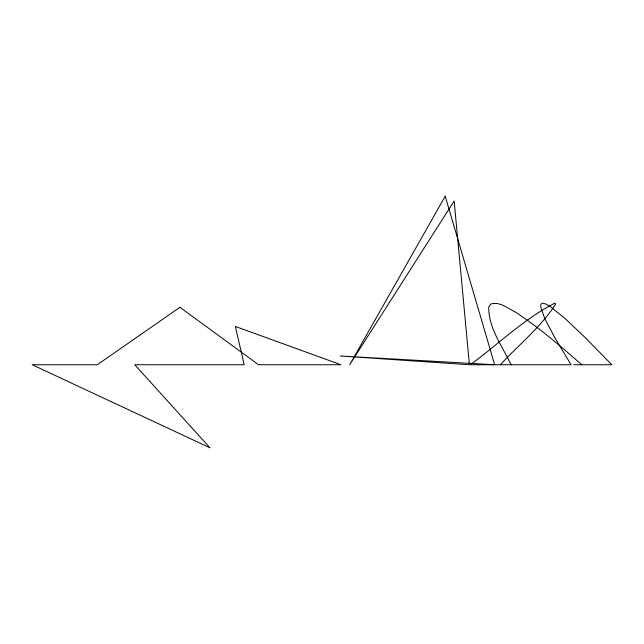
<?xml version="1.0" encoding="UTF-8"?>
<svg xmlns="http://www.w3.org/2000/svg" width="644" height="644" viewBox="0 0 644 644"><rect width="100%" height="100%" fill="white"/><g stroke="black" fill="none" stroke-linecap="round" stroke-linejoin="round"><path stroke-width="0.97" d="M500.324 364.746C518.822 344.741 540.831 327.104 555.651 304.097L554.87 303.131C523.862 319.022 498.311 344.186 470.329 364.746L571.059 364.746L554.846 337.786L544.727 318.53L540.686 306.979L540.952 304.097L542.739 303.131L546.048 304.097L550.87 306.979L565.094 318.53L585.404 337.786L611.8 364.746L573.74 364.746M581.806 364.746C560.336 346.11 538.859 327.257 514.926 311.793C507.577 308.17 499.398 301.183 490.728 304.097L488.748 306.979C488.337 328.078 502.449 346.359 511.07 364.746M445.221 196.203L349.676 364.746L454.165 201L469.412 364.746L340.201 355.979L494.656 364.746L445.221 196.203M179.909 307.285L97.316 364.746L32.2 364.746L209.936 447.797L134.765 364.746L244.197 364.746L235.334 326.46L340.966 364.746L258.534 364.746L179.909 307.285"/></g></svg>
